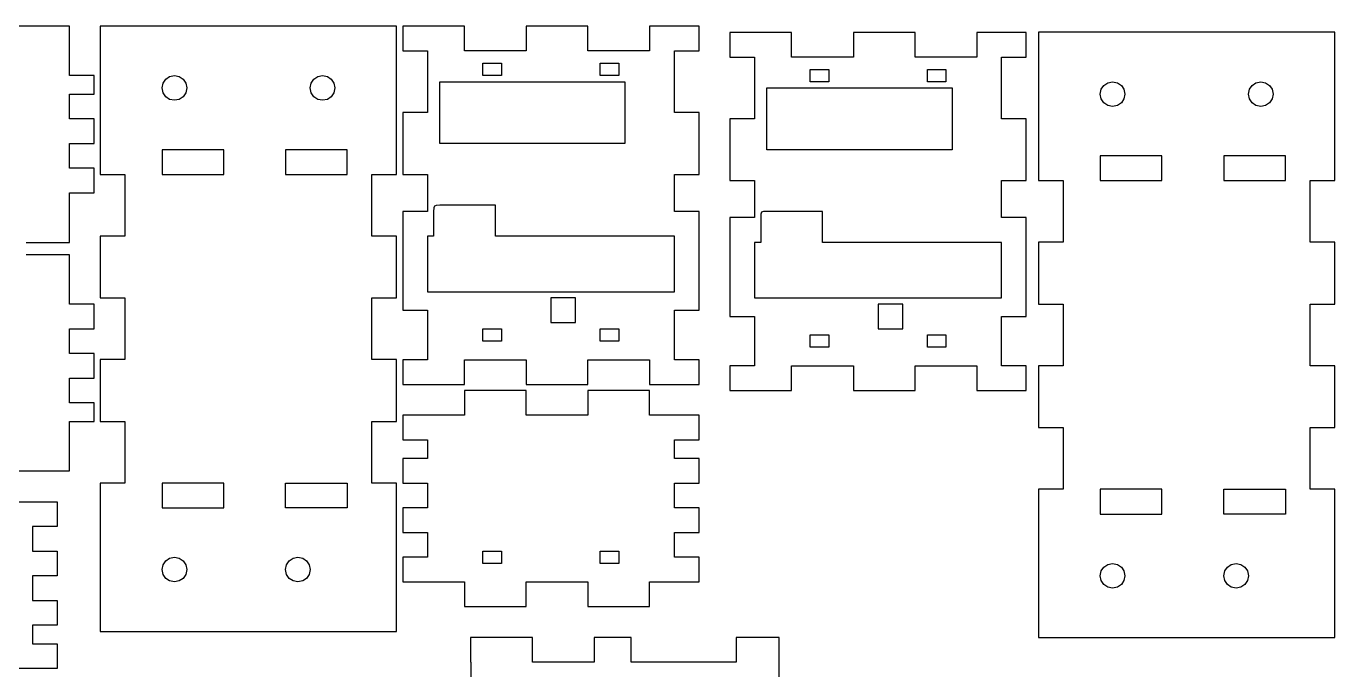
# Model space of a CAD drawing. Extents: x 1 to 418, y 1 to 299.
# Drawn here: x 206 to 418, y 194.8 to 299 of the extents above; entities that cross this region are included whole.
import ezdxf

# ---------------------------------------------------------------- set-up
doc = ezdxf.new("R2010")
doc.units = 0
doc.layers.add('Layer 1', color=7, linetype='CONTINUOUS')

msp = doc.modelspace()

# ---------------------------------------------------------------- linework, layer by layer
at = {"layer": 'Layer 1', "color": 4}
for p, q in [((212.99264, 298.999244), (202.99139, 298.999244)), ((212.99264, 294.995216), (212.99264, 298.999244)), ((266.000207, 299.003203), (218.004791, 299.003203)), ((218.004791, 299.003203), (218.004791, 275.005495)), ((266.000207, 275.005495), (266.000207, 299.003203)), ((277.002344, 298.997022), (267.001094, 298.997022)), ((267.001094, 298.997022), (267.001094, 295.001814)), ((277.002344, 295.001814), (277.002344, 298.997022)), ((296.996019, 298.997022), (287.003603, 298.997022)), ((287.003603, 298.997022), (287.003603, 295.001814)), ((296.996019, 295.001814), (296.996019, 298.997022)), ((314.99652, 298.997022), (306.997269, 298.997022)), ((306.997269, 298.997022), (306.997269, 295.001814)), ((314.99652, 295.001814), (314.99652, 298.997022)), ((314.99652, 298.997022), (314.99652, 298.997022)), ((330.002332, 297.996678), (320.001082, 297.996678)), ((320.001082, 297.996678), (320.001082, 294.001469)), ((330.002332, 294.001469), (330.002332, 297.996678)), ((349.996026, 297.996678), (340.003582, 297.996678)), ((340.003582, 297.996678), (340.003582, 294.001469)), ((349.996026, 294.001469), (349.996026, 297.996678)), ((367.996498, 297.996678), (359.997276, 297.996678)), ((359.997276, 297.996678), (359.997276, 294.001469)), ((367.996498, 294.001469), (367.996498, 297.996678)), ((367.996498, 297.996678), (367.996498, 297.996678)), ((417.989822, 298.008135), (369.994406, 298.008135)), ((369.994406, 298.008135), (369.994406, 274.010426)), ((417.989822, 274.010426), (417.989822, 298.008135)), ((212.99264, 290.991188), (212.99264, 294.995216)), ((267.001094, 295.001814), (270.996303, 295.001814)), ((270.996303, 295.001814), (270.996303, 287.002578)), ((287.003603, 295.001814), (277.002344, 295.001814)), ((306.997269, 295.001814), (296.996019, 295.001814)), ((311.001297, 285.000564), (311.001297, 295.001814)), ((311.001297, 295.001814), (314.99652, 295.001814)), ((280.000002, 290.995218), (280.000002, 292.995217)), ((280.000002, 292.995217), (282.999998, 292.995217)), ((282.999998, 292.995217), (282.999998, 290.995218)), ((282.999998, 292.995217), (282.999998, 292.995217)), ((298.999995, 292.995217), (301.999989, 292.995217)), ((298.999995, 290.995218), (298.999995, 292.995217)), ((298.999995, 292.995217), (298.999995, 292.995217)), ((301.999989, 292.995217), (301.999989, 290.995218)), ((320.001082, 294.001469), (323.996304, 294.001469)), ((323.996304, 294.001469), (323.996304, 286.002233)), ((340.003582, 294.001469), (330.002332, 294.001469)), ((359.997276, 294.001469), (349.996026, 294.001469)), ((364.001304, 284.000219), (364.001304, 294.001469)), ((364.001304, 294.001469), (367.996498, 294.001469)), ((216.987848, 290.991188), (212.99264, 290.991188)), ((216.987848, 287.992577), (216.987848, 290.991188)), ((228.596409, 290.409078), (229.232159, 290.837828)), ((229.232159, 290.837828), (230.010408, 290.995078)), ((230.010408, 290.995078), (230.788658, 290.837828)), ((230.788658, 290.837828), (231.424408, 290.409078)), ((252.596389, 290.409078), (253.232139, 290.837828)), ((253.232139, 290.837828), (254.010389, 290.995078)), ((254.010389, 290.995078), (254.788638, 290.837828)), ((254.788638, 290.837828), (255.424388, 290.409078)), ((282.999998, 290.995218), (280.000002, 290.995218)), ((301.999989, 290.995218), (298.999995, 290.995218)), ((333.000011, 289.994873), (333.000011, 291.994872)), ((333.000011, 291.994872), (336.000005, 291.994872)), ((336.000005, 291.994872), (336.000005, 289.994873)), ((336.000005, 291.994872), (336.000005, 291.994872)), ((352.000002, 291.994872), (354.999996, 291.994872)), ((352.000002, 289.994873), (352.000002, 291.994872)), ((352.000002, 291.994872), (352.000002, 291.994872)), ((354.999996, 291.994872), (354.999996, 289.994873)), ((228.01041, 288.995078), (228.167659, 289.773328)), ((228.167659, 288.216828), (228.01041, 288.995078)), ((228.167659, 289.773328), (228.596409, 290.409078)), ((231.424408, 290.409078), (231.853157, 289.773328)), ((231.853157, 289.773328), (232.010407, 288.995078)), ((232.010407, 288.995078), (231.853157, 288.216828)), ((252.01039, 288.995078), (252.16764, 289.773328)), ((252.16764, 288.216828), (252.01039, 288.995078)), ((252.16764, 289.773328), (252.596389, 290.409078)), ((255.424388, 290.409078), (255.853138, 289.773328)), ((255.853138, 289.773328), (256.010387, 288.995078)), ((256.010387, 288.995078), (255.853138, 288.216828)), ((273.000002, 289.999244), (302.999987, 289.999244)), ((273.000002, 279.999245), (273.000002, 289.999244)), ((273.000002, 289.999244), (273.000002, 289.999244)), ((302.999987, 289.999244), (302.999987, 279.999245)), ((325.999997, 288.9989), (355.999994, 288.9989)), ((325.999997, 278.9989), (325.999997, 288.9989)), ((325.999997, 288.9989), (325.999997, 288.9989)), ((336.000005, 289.994873), (333.000011, 289.994873)), ((354.999996, 289.994873), (352.000002, 289.994873)), ((355.999994, 288.9989), (355.999994, 278.9989)), ((380.000002, 288.00001), (380.157252, 288.77826)), ((380.157252, 288.77826), (380.586002, 289.41401)), ((380.586002, 289.41401), (381.221751, 289.84276)), ((381.221751, 289.84276), (382.000001, 290.00001)), ((382.000001, 290.00001), (382.778251, 289.84276)), ((382.778251, 289.84276), (383.414, 289.41401)), ((383.414, 289.41401), (383.84275, 288.77826)), ((383.84275, 288.77826), (384, 288.00001)), ((404.00001, 288.00001), (404.15726, 288.77826)), ((404.15726, 288.77826), (404.58601, 289.41401)), ((404.58601, 289.41401), (405.22176, 289.84276)), ((405.22176, 289.84276), (406.000009, 290.00001)), ((406.000009, 290.00001), (406.778259, 289.84276)), ((406.778259, 289.84276), (407.414009, 289.41401)), ((407.414009, 289.41401), (407.842758, 288.77826)), ((407.842758, 288.77826), (408.000008, 288.00001)), ((212.99264, 283.98855), (212.99264, 287.992577)), ((212.99264, 287.992577), (216.987848, 287.992577)), ((228.596409, 287.581078), (228.167659, 288.216828)), ((229.232159, 287.152328), (228.596409, 287.581078)), ((230.010408, 286.995078), (229.232159, 287.152328)), ((230.788658, 287.152328), (230.010408, 286.995078)), ((230.010408, 286.995078), (230.010408, 286.995078)), ((231.424408, 287.581078), (230.788658, 287.152328)), ((231.853157, 288.216828), (231.424408, 287.581078)), ((252.596389, 287.581078), (252.16764, 288.216828)), ((253.232139, 287.152328), (252.596389, 287.581078)), ((254.010389, 286.995078), (253.232139, 287.152328)), ((254.788638, 287.152328), (254.010389, 286.995078)), ((254.010389, 286.995078), (254.010389, 286.995078)), ((255.424388, 287.581078), (254.788638, 287.152328)), ((255.853138, 288.216828), (255.424388, 287.581078)), ((270.996303, 287.002578), (270.996303, 285.000564)), ((380.157252, 287.22176), (380.000002, 288.00001)), ((380.586002, 286.58601), (380.157252, 287.22176)), ((381.221751, 286.15726), (380.586002, 286.58601)), ((383.414, 286.58601), (382.778251, 286.15726)), ((383.84275, 287.22176), (383.414, 286.58601)), ((384, 288.00001), (383.84275, 287.22176)), ((404.15726, 287.22176), (404.00001, 288.00001)), ((404.58601, 286.58601), (404.15726, 287.22176)), ((405.22176, 286.15726), (404.58601, 286.58601)), ((407.414009, 286.58601), (406.778259, 286.15726)), ((407.842758, 287.22176), (407.414009, 286.58601)), ((408.000008, 288.00001), (407.842758, 287.22176)), ((270.996303, 285.000564), (267.001094, 285.000564)), ((267.001094, 285.000564), (267.001094, 274.999314)), ((314.99652, 285.000564), (311.001297, 285.000564)), ((314.99652, 274.999314), (314.99652, 285.000564)), ((323.996304, 286.002233), (323.996304, 284.000219)), ((382.000001, 286.00001), (381.221751, 286.15726)), ((382.778251, 286.15726), (382.000001, 286.00001)), ((382.000001, 286.00001), (382.000001, 286.00001)), ((406.000009, 286.00001), (405.22176, 286.15726)), ((406.778259, 286.15726), (406.000009, 286.00001)), ((406.000009, 286.00001), (406.000009, 286.00001)), ((216.987848, 283.98855), (212.99264, 283.98855)), ((216.987848, 279.993341), (216.987848, 283.98855)), ((323.996304, 284.000219), (320.001082, 284.000219)), ((320.001082, 284.000219), (320.001082, 273.998969)), ((367.996498, 284.000219), (364.001304, 284.000219)), ((367.996498, 273.998969), (367.996498, 284.000219)), ((212.99264, 275.989313), (212.99264, 279.993341)), ((212.99264, 279.993341), (216.987848, 279.993341)), ((302.999987, 279.999245), (273.000002, 279.999245)), ((238.010398, 278.995075), (228.010398, 278.995075)), ((228.010398, 278.995075), (228.010398, 274.995078)), ((238.010398, 274.995078), (238.010398, 278.995075)), ((248.010398, 278.995075), (248.010398, 274.995078)), ((258.010398, 278.995075), (248.010398, 278.995075)), ((248.010398, 278.995075), (248.010398, 278.995075)), ((258.010398, 274.995078), (258.010398, 278.995075)), ((355.999994, 278.9989), (325.999997, 278.9989)), ((390.00001, 278.000007), (380.000002, 278.000007)), ((380.000002, 278.000007), (380.000002, 274.00001)), ((390.00001, 274.00001), (390.00001, 278.000007)), ((400.000018, 278.000007), (400.000018, 274.00001)), ((409.999998, 278.000007), (400.000018, 278.000007)), ((400.000018, 278.000007), (400.000018, 278.000007)), ((409.999998, 274.00001), (409.999998, 278.000007)), ((216.987848, 275.989313), (212.99264, 275.989313)), ((216.987848, 271.994105), (216.987848, 275.989313)), ((218.004791, 275.005495), (221.999999, 275.005495)), ((221.999999, 275.005495), (221.999999, 267.006259)), ((228.010398, 274.995078), (238.010398, 274.995078)), ((238.010398, 274.995078), (238.010398, 274.995078)), ((248.010398, 274.995078), (258.010398, 274.995078)), ((262.004999, 265.004245), (262.004999, 275.005495)), ((262.004999, 275.005495), (266.000207, 275.005495)), ((267.001094, 274.999314), (270.996303, 274.999314)), ((270.996303, 274.999314), (270.995208, 268.999245)), ((310.999999, 268.999245), (311.001297, 274.999314)), ((311.001297, 274.999314), (314.99652, 274.999314)), ((320.001082, 273.998969), (323.996304, 273.998969)), ((323.996304, 273.998969), (323.995203, 267.9989)), ((364.000006, 267.9989), (364.001304, 273.998969)), ((364.001304, 273.998969), (367.996498, 273.998969)), ((369.994406, 274.010426), (373.9896, 274.010426)), ((373.9896, 274.010426), (373.9896, 266.011189)), ((380.000002, 274.00001), (390.00001, 274.00001)), ((390.00001, 274.00001), (390.00001, 274.00001)), ((400.000018, 274.00001), (409.999998, 274.00001)), ((413.9946, 264.009175), (413.9946, 274.010426)), ((413.9946, 274.010426), (417.989822, 274.010426)), ((212.99264, 267.998897), (212.99264, 271.994105)), ((212.99264, 271.994105), (216.987848, 271.994105)), ((272.015626, 269.57737), (272.000001, 268.999245)), ((272.125001, 269.874245), (272.015626, 269.57737)), ((272.421876, 269.98362), (272.125001, 269.874245)), ((273.000002, 269.999246), (272.421876, 269.98362)), ((282.002969, 269.99869), (273.000002, 269.999246)), ((282.002969, 264.998065), (282.002969, 269.99869)), ((212.99264, 267.990077), (212.99264, 267.998897)), ((212.99264, 263.994869), (212.99264, 267.990077)), ((270.995208, 268.999245), (266.999999, 268.999245)), ((266.999999, 268.999245), (266.999999, 252.999246)), ((272.000001, 268.999245), (272.001719, 264.998065)), ((314.995221, 268.999245), (310.999999, 268.999245)), ((314.999991, 252.999246), (314.995221, 268.999245)), ((323.995203, 267.9989), (320.000009, 267.9989)), ((320.000009, 267.9989), (320.000009, 251.998901)), ((325.015624, 268.577025), (324.999999, 267.9989)), ((324.999999, 267.9989), (325.001721, 263.997719)), ((325.124999, 268.8739), (325.015624, 268.577025)), ((325.421873, 268.983275), (325.124999, 268.8739)), ((325.999997, 268.9989), (325.421873, 268.983275)), ((335.002971, 268.998344), (325.999997, 268.9989)), ((335.002971, 263.997719), (335.002971, 268.998344)), ((367.9952, 267.9989), (364.000006, 267.9989)), ((367.999998, 251.998901), (367.9952, 267.9989)), ((221.999999, 267.006259), (221.999999, 265.004245)), ((373.9896, 266.011189), (373.9896, 264.009175)), ((205.98896, 263.99683), (212.99264, 263.994869)), ((221.999999, 265.004245), (218.004791, 265.004245)), ((218.004791, 265.004245), (218.004791, 255.002995)), ((266.000207, 265.004245), (262.004999, 265.004245)), ((266.000207, 255.002995), (266.000207, 265.004245)), ((272.001719, 264.998065), (270.996303, 264.998065)), ((270.996303, 264.998065), (270.996303, 256.002231)), ((311.001297, 264.998065), (282.002969, 264.998065)), ((311.001297, 256.002231), (311.001297, 264.998065)), ((311.001297, 264.998065), (311.001297, 264.998065)), ((325.001721, 263.997719), (323.996304, 263.997719)), ((323.996304, 263.997719), (323.996304, 255.001886)), ((364.001304, 263.997719), (335.002971, 263.997719)), ((364.001304, 255.001886), (364.001304, 263.997719)), ((364.001304, 263.997719), (364.001304, 263.997719)), ((373.9896, 264.009175), (369.994406, 264.009175)), ((369.994406, 264.009175), (369.994406, 254.007925)), ((417.989822, 264.009175), (413.9946, 264.009175)), ((417.989822, 254.007925), (417.989822, 264.009175)), ((212.99264, 261.992855), (205.98896, 261.996832)), ((212.99264, 257.997647), (212.99264, 261.992855)), ((212.99264, 257.988827), (212.99264, 257.997647)), ((212.99264, 253.993619), (212.99264, 257.988827)), ((218.004791, 255.002995), (221.999999, 255.002995)), ((221.999999, 255.002995), (221.999999, 247.003759)), ((262.004999, 245.001745), (262.004999, 255.002995)), ((262.004999, 255.002995), (266.000207, 255.002995)), ((270.996303, 256.002231), (311.001297, 256.002231)), ((291.000011, 254.999244), (291.000011, 250.999244)), ((295.000003, 254.999244), (291.000011, 254.999244)), ((291.000011, 254.999244), (291.000011, 254.999244)), ((291.000011, 254.999244), (291.000011, 254.999244)), ((295.000003, 250.999244), (295.000003, 254.999244)), ((323.996304, 255.001886), (364.001304, 255.001886)), ((216.987848, 253.993619), (212.99264, 253.993619)), ((216.987848, 249.998411), (216.987848, 253.993619)), ((266.999999, 252.999246), (270.995208, 252.999246)), ((270.995208, 252.999246), (270.996303, 246.997578)), ((311.001297, 244.995565), (311.004797, 252.999246)), ((311.004797, 252.999246), (314.999991, 252.999246)), ((343.999989, 253.998899), (343.999989, 249.998899)), ((348.00001, 253.998899), (343.999989, 253.998899)), ((343.999989, 253.998899), (343.999989, 253.998899)), ((343.999989, 253.998899), (343.999989, 253.998899)), ((348.00001, 249.998899), (348.00001, 253.998899)), ((369.994406, 254.007925), (373.9896, 254.007925)), ((373.9896, 254.007925), (373.9896, 246.008689)), ((413.9946, 244.006675), (413.9946, 254.007925)), ((413.9946, 254.007925), (417.989822, 254.007925)), ((291.000011, 250.999244), (295.000003, 250.999244)), ((320.000009, 251.998901), (323.995203, 251.998901)), ((323.995203, 251.998901), (323.996304, 245.997233)), ((364.001304, 243.995219), (364.004775, 251.998901)), ((364.004775, 251.998901), (367.999998, 251.998901)), ((212.99264, 245.994383), (212.99264, 249.998411)), ((212.99264, 249.998411), (216.987848, 249.998411)), ((280.000002, 247.999247), (280.000002, 249.999246)), ((280.000002, 249.999246), (282.999998, 249.999246)), ((282.999998, 249.999246), (282.999998, 247.999247)), ((282.999998, 249.999246), (282.999998, 249.999246)), ((298.999995, 249.999246), (301.999989, 249.999246)), ((298.999995, 247.999247), (298.999995, 249.999246)), ((298.999995, 249.999246), (298.999995, 249.999246)), ((301.999989, 249.999246), (301.999989, 247.999247)), ((333.000011, 246.998902), (333.000011, 248.998901)), ((333.000011, 248.998901), (336.000005, 248.998901)), ((336.000005, 248.998901), (336.000005, 246.998902)), ((336.000005, 248.998901), (336.000005, 248.998901)), ((343.999989, 249.998899), (348.00001, 249.998899)), ((352.000002, 248.998901), (354.999996, 248.998901)), ((352.000002, 246.998902), (352.000002, 248.998901)), ((352.000002, 248.998901), (352.000002, 248.998901)), ((354.999996, 248.998901), (354.999996, 246.998902)), ((216.987848, 245.994383), (212.99264, 245.994383)), ((216.987848, 241.999175), (216.987848, 245.994383)), ((221.999999, 247.003759), (221.999999, 245.001745)), ((270.996303, 246.997578), (270.996303, 244.995565)), ((282.999998, 247.999247), (280.000002, 247.999247)), ((301.999989, 247.999247), (298.999995, 247.999247)), ((323.996304, 245.997233), (323.996304, 243.995219)), ((336.000005, 246.998902), (333.000011, 246.998902)), ((354.999996, 246.998902), (352.000002, 246.998902)), ((373.9896, 246.008689), (373.9896, 244.006675)), ((221.999999, 245.001745), (218.004791, 245.001745)), ((218.004791, 245.001745), (218.004791, 235.000495)), ((266.000207, 245.001745), (262.004999, 245.001745)), ((266.000207, 235.000495), (266.000207, 245.001745)), ((270.996303, 244.995565), (267.001094, 244.995565)), ((267.001094, 244.995565), (267.001094, 241.000356)), ((277.002344, 241.000356), (277.002344, 244.995565)), ((277.002344, 244.995565), (287.003603, 244.995565)), ((287.003603, 244.995565), (287.003603, 241.000356)), ((296.996019, 241.000356), (296.996019, 244.995565)), ((296.996019, 244.995565), (306.997269, 244.995565)), ((306.997269, 244.995565), (306.997269, 241.000356)), ((314.99652, 244.995565), (311.001297, 244.995565)), ((314.99652, 241.000356), (314.99652, 244.995565)), ((323.996304, 243.995219), (320.001082, 243.995219)), ((320.001082, 243.995219), (320.001082, 240.000011)), ((330.002332, 240.000011), (330.002332, 243.995219)), ((330.002332, 243.995219), (340.003582, 243.995219)), ((340.003582, 243.995219), (340.003582, 240.000011)), ((349.996026, 240.000011), (349.996026, 243.995219)), ((349.996026, 243.995219), (359.997276, 243.995219)), ((359.997276, 243.995219), (359.997276, 240.000011)), ((367.996498, 243.995219), (364.001304, 243.995219)), ((367.996498, 240.000011), (367.996498, 243.995219)), ((373.9896, 244.006675), (369.994406, 244.006675)), ((369.994406, 244.006675), (369.994406, 234.005425)), ((417.989822, 244.006675), (413.9946, 244.006675)), ((417.989822, 234.005425), (417.989822, 244.006675)), ((212.99264, 237.995147), (212.99264, 241.999175)), ((212.99264, 241.999175), (216.987848, 241.999175)), ((267.001094, 241.000356), (277.002344, 241.000356)), ((287.007582, 239.994454), (277.006321, 239.994454)), ((277.006321, 239.994454), (277.006321, 235.999246)), ((287.003603, 241.000356), (296.996019, 241.000356)), ((287.007582, 235.999246), (287.007582, 239.994454)), ((307.001249, 239.994454), (296.999999, 239.994454)), ((296.999999, 239.994454), (296.999999, 235.999246)), ((306.997269, 241.000356), (311.001297, 241.000356)), ((307.001249, 235.999246), (307.001249, 239.994454)), ((311.001297, 241.000356), (314.99652, 241.000356)), ((320.001082, 240.000011), (330.002332, 240.000011)), ((340.003582, 240.000011), (349.996026, 240.000011)), ((359.997276, 240.000011), (364.001304, 240.000011)), ((364.001304, 240.000011), (367.996498, 240.000011)), ((216.987848, 237.995147), (212.99264, 237.995147)), ((216.987848, 234.996536), (216.987848, 237.995147)), ((277.006321, 235.999246), (267.005071, 235.999246)), ((267.005071, 235.999246), (267.005071, 231.995218)), ((296.999999, 235.999246), (287.007582, 235.999246)), ((315.000499, 235.999246), (307.001249, 235.999246)), ((315.000499, 231.995218), (315.000499, 235.999246)), ((315.000499, 235.999246), (315.000499, 235.999246)), ((212.99264, 230.992508), (212.99264, 234.996536)), ((212.99264, 234.996536), (216.987848, 234.996536)), ((218.004791, 235.000495), (221.999999, 235.000495)), ((221.999999, 235.000495), (221.999999, 227.001259)), ((262.004999, 224.999245), (262.004999, 235.000495)), ((262.004999, 235.000495), (266.000207, 235.000495)), ((369.994406, 234.005425), (373.9896, 234.005425)), ((373.9896, 234.005425), (373.9896, 226.006189)), ((413.9946, 224.004175), (413.9946, 234.005425)), ((413.9946, 234.005425), (417.989822, 234.005425)), ((267.005071, 231.995218), (271.000279, 231.995218)), ((271.000279, 231.995218), (271.000279, 228.996607)), ((311.005276, 228.996607), (311.005276, 231.995218)), ((311.005276, 231.995218), (315.000499, 231.995218)), ((212.99264, 226.98848), (212.99264, 230.992508)), ((271.000279, 228.996607), (267.005071, 228.996607)), ((267.005071, 228.996607), (267.005071, 224.992579)), ((315.000499, 228.996607), (311.005276, 228.996607)), ((315.000499, 224.992579), (315.000499, 228.996607)), ((202.99139, 226.98848), (212.99264, 226.98848)), ((221.999999, 227.001259), (221.999999, 224.999245)), ((221.999999, 224.999245), (218.004791, 224.999245)), ((218.004791, 224.999245), (218.004791, 201.001537)), ((228.010398, 224.998966), (228.010398, 220.998965)), ((238.010398, 224.998966), (228.010398, 224.998966)), ((228.010398, 224.998966), (228.010398, 224.998966)), ((238.010398, 220.998965), (238.010398, 224.998966)), ((248.010398, 220.998965), (248.010398, 224.998966)), ((248.010398, 224.998966), (258.010398, 224.998966)), ((258.010398, 224.998966), (258.010398, 220.998965)), ((258.010398, 224.998966), (258.010398, 224.998966)), ((266.000207, 224.999245), (262.004999, 224.999245)), ((266.000207, 221.004037), (266.000207, 224.999245)), ((267.005071, 224.992579), (271.000279, 224.992579)), ((271.000279, 224.992579), (271.000279, 220.997371)), ((311.005276, 220.997371), (311.005276, 224.992579)), ((311.005276, 224.992579), (315.000499, 224.992579)), ((373.9896, 226.006189), (373.9896, 224.004175)), ((373.9896, 224.004175), (369.994406, 224.004175)), ((369.994406, 224.004175), (369.994406, 200.006466)), ((380.000002, 224.003895), (380.000002, 220.003895)), ((390.00001, 224.003895), (380.000002, 224.003895)), ((380.000002, 224.003895), (380.000002, 224.003895)), ((390.00001, 220.003895), (390.00001, 224.003895)), ((400.000018, 220.003895), (400.000018, 224.003895)), ((400.000018, 224.003895), (409.999998, 224.003895)), ((409.999998, 224.003895), (409.999998, 220.003895)), ((409.999998, 224.003895), (409.999998, 224.003895)), ((417.989822, 224.004175), (413.9946, 224.004175)), ((417.989822, 220.008966), (417.989822, 224.004175)), ((203.001251, 222.000358), (211.000487, 222.000358)), ((211.000487, 222.000358), (211.000487, 217.99633)), ((228.010398, 220.998965), (238.010398, 220.998965)), ((258.010398, 220.998965), (248.010398, 220.998965)), ((266.009027, 201.001537), (266.000207, 221.004037)), ((271.000279, 220.997371), (267.005071, 220.997371)), ((267.005071, 220.997371), (267.005071, 216.993343)), ((315.000499, 220.997371), (311.005276, 220.997371)), ((315.000499, 216.993343), (315.000499, 220.997371)), ((380.000002, 220.003895), (390.00001, 220.003895)), ((409.999998, 220.003895), (400.000018, 220.003895)), ((417.998628, 200.006466), (417.989822, 220.008966)), ((211.000487, 217.99633), (207.005278, 217.99633)), ((207.005278, 217.99633), (207.005278, 214.001121)), ((267.005071, 216.993343), (271.000279, 216.993343)), ((271.000279, 216.993343), (271.000279, 212.998135)), ((311.005276, 212.998135), (311.005276, 216.993343)), ((311.005276, 216.993343), (315.000499, 216.993343)), ((207.005278, 214.001121), (211.000487, 214.001121)), ((211.000487, 214.001121), (211.000487, 209.997094)), ((228.167659, 211.777216), (228.596409, 212.412966)), ((228.596409, 212.412966), (229.232159, 212.841716)), ((229.232159, 212.841716), (230.010408, 212.998966)), ((230.010408, 212.998966), (230.788658, 212.841716)), ((230.788658, 212.841716), (231.424408, 212.412966)), ((231.424408, 212.412966), (231.853157, 211.777216)), ((248.167648, 211.777216), (248.596397, 212.412966)), ((248.596397, 212.412966), (249.232147, 212.841716)), ((249.232147, 212.841716), (250.010397, 212.998966)), ((250.010397, 212.998966), (250.788646, 212.841716)), ((250.788646, 212.841716), (251.424396, 212.412966)), ((251.424396, 212.412966), (251.853146, 211.777216)), ((271.000279, 212.998135), (267.005071, 212.998135)), ((267.005071, 212.998135), (267.005071, 208.994107)), ((280.000002, 211.999246), (280.000002, 213.999245)), ((280.000002, 213.999245), (282.999998, 213.999245)), ((282.999998, 213.999245), (282.999998, 211.999246)), ((282.999998, 213.999245), (282.999998, 213.999245)), ((298.999995, 213.999245), (301.999989, 213.999245)), ((298.999995, 211.999246), (298.999995, 213.999245)), ((298.999995, 213.999245), (298.999995, 213.999245)), ((301.999989, 213.999245), (301.999989, 211.999246)), ((315.000499, 212.998135), (311.005276, 212.998135)), ((315.000499, 208.994107), (315.000499, 212.998135)), ((211.000487, 209.997094), (207.005278, 209.997094)), ((207.005278, 209.997094), (207.005278, 206.001885)), ((228.01041, 210.998966), (228.167659, 211.777216)), ((228.167659, 210.220716), (228.01041, 210.998966)), ((228.596409, 209.584966), (228.167659, 210.220716)), ((231.853157, 210.220716), (231.424408, 209.584966)), ((231.853157, 211.777216), (232.010407, 210.998966)), ((232.010407, 210.998966), (231.853157, 210.220716)), ((248.010398, 210.998966), (248.167648, 211.777216)), ((248.167648, 210.220716), (248.010398, 210.998966)), ((248.596397, 209.584966), (248.167648, 210.220716)), ((251.853146, 210.220716), (251.424396, 209.584966)), ((251.853146, 211.777216), (252.010395, 210.998966)), ((252.010395, 210.998966), (251.853146, 210.220716)), ((282.999998, 211.999246), (280.000002, 211.999246)), ((301.999989, 211.999246), (298.999995, 211.999246)), ((380.000002, 210.003895), (380.157252, 210.782145)), ((380.157252, 209.225645), (380.000002, 210.003895)), ((380.157252, 210.782145), (380.586002, 211.417895)), ((380.586002, 211.417895), (381.221751, 211.846645)), ((381.221751, 211.846645), (382.000001, 212.003895)), ((382.000001, 212.003895), (382.778251, 211.846645)), ((382.778251, 211.846645), (383.414, 211.417895)), ((383.414, 211.417895), (383.84275, 210.782145)), ((383.84275, 210.782145), (384, 210.003895)), ((384, 210.003895), (383.84275, 209.225645)), ((400.000018, 210.003895), (400.157268, 210.782145)), ((400.157268, 209.225645), (400.000018, 210.003895)), ((400.157268, 210.782145), (400.586018, 211.417895)), ((400.586018, 211.417895), (401.221768, 211.846645)), ((401.221768, 211.846645), (402.000017, 212.003895)), ((402.000017, 212.003895), (402.778267, 211.846645)), ((402.778267, 211.846645), (403.414017, 211.417895)), ((403.414017, 211.417895), (403.842766, 210.782145)), ((403.842766, 210.782145), (404.000016, 210.003895)), ((404.000016, 210.003895), (403.842766, 209.225645)), ((229.232159, 209.156216), (228.596409, 209.584966)), ((230.010408, 208.998966), (229.232159, 209.156216)), ((230.788658, 209.156216), (230.010408, 208.998966)), ((230.010408, 208.998966), (230.010408, 208.998966)), ((231.424408, 209.584966), (230.788658, 209.156216)), ((249.232147, 209.156216), (248.596397, 209.584966)), ((250.010397, 208.998966), (249.232147, 209.156216)), ((250.788646, 209.156216), (250.010397, 208.998966)), ((250.010397, 208.998966), (250.010397, 208.998966)), ((251.424396, 209.584966), (250.788646, 209.156216)), ((267.005071, 208.994107), (277.006321, 208.994107)), ((277.006321, 208.994107), (277.006321, 204.998899)), ((287.007582, 204.998899), (287.007582, 208.994107)), ((287.007582, 208.994107), (296.999999, 208.994107)), ((296.999999, 208.994107), (296.999999, 204.998899)), ((307.001249, 204.998899), (307.001249, 208.994107)), ((307.001249, 208.994107), (315.000499, 208.994107)), ((380.586002, 208.589895), (380.157252, 209.225645)), ((381.221751, 208.161145), (380.586002, 208.589895)), ((382.000001, 208.003895), (381.221751, 208.161145)), ((382.778251, 208.161145), (382.000001, 208.003895)), ((382.000001, 208.003895), (382.000001, 208.003895)), ((383.414, 208.589895), (382.778251, 208.161145)), ((383.84275, 209.225645), (383.414, 208.589895)), ((400.586018, 208.589895), (400.157268, 209.225645)), ((401.221768, 208.161145), (400.586018, 208.589895)), ((402.000017, 208.003895), (401.221768, 208.161145)), ((402.778267, 208.161145), (402.000017, 208.003895)), ((402.000017, 208.003895), (402.000017, 208.003895)), ((403.414017, 208.589895), (402.778267, 208.161145)), ((403.842766, 209.225645), (403.414017, 208.589895)), ((207.005278, 206.001885), (211.000487, 206.001885)), ((211.000487, 206.001885), (211.000487, 201.997858)), ((277.006321, 204.998899), (287.007582, 204.998899)), ((296.999999, 204.998899), (307.001249, 204.998899)), ((211.000487, 201.997858), (207.005278, 201.997858)), ((207.005278, 201.997858), (207.005278, 198.999246)), ((218.004791, 201.001537), (266.009027, 201.001537)), ((266.009027, 201.001537), (266.009027, 201.001537)), ((277.997426, 199.992005), (277.997426, 195.987978)), ((287.99869, 199.992005), (277.997426, 199.992005)), ((277.997426, 199.992005), (277.997426, 199.992005)), ((287.99869, 195.987978), (287.99869, 199.992005)), ((304.000013, 200.000009), (297.99994, 199.992005)), ((297.99994, 199.992005), (297.99994, 195.987978)), ((304.000013, 195.995981), (304.000013, 200.000009)), ((328.00369, 199.992005), (321.000035, 199.995982)), ((321.000035, 199.995982), (321.000035, 195.991954)), ((328.00369, 195.996797), (328.00369, 199.992005)), ((369.994406, 200.006466), (417.998628, 200.006466)), ((417.998628, 200.006466), (417.998628, 200.006466)), ((207.005278, 198.999246), (211.000487, 198.999246)), ((211.000487, 198.999246), (211.000487, 194.995219)), ((277.997426, 195.987978), (278.00626, 195.987978)), ((278.00626, 195.987978), (278.00626, 191.98395)), ((297.99994, 195.987978), (287.99869, 195.987978)), ((321.000035, 195.991954), (304.000013, 195.995981)), ((328.00369, 195.987978), (328.00369, 195.996797)), ((328.00369, 191.992769), (328.00369, 195.987978)), ((211.000487, 194.995219), (203.001251, 194.995219)), ((211.000487, 194.995219), (211.000487, 194.995219))]:
    msp.add_line(p, q, dxfattribs=at)

doc.saveas('drawing.dxf')
